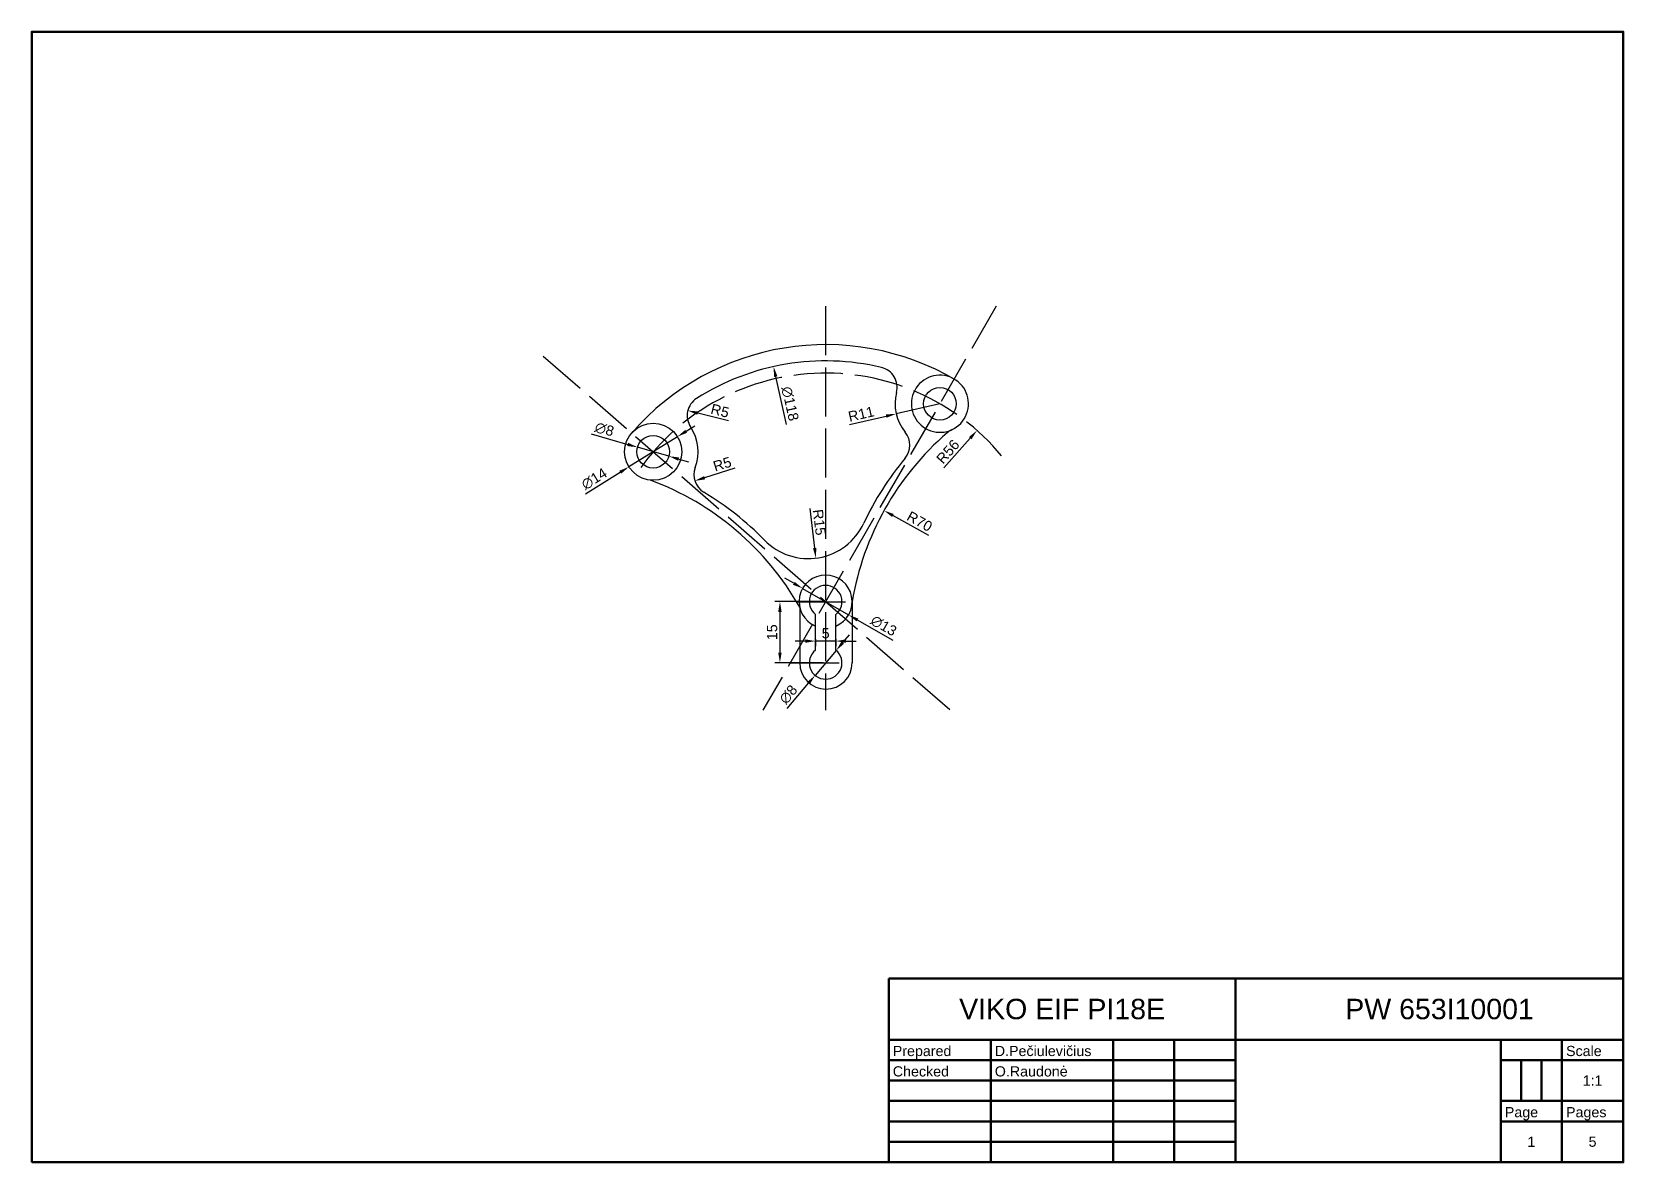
# Model space of a CAD drawing. Header units: millimetres. Extents: x 20 to 410, y 10 to 287.
import ezdxf

# ---------------------------------------------------------------- set-up
doc = ezdxf.new("R2010")
doc.units = ezdxf.units.MM
doc.linetypes.add('ACAD_ISO02W100', pattern=[15, 12, -3])
doc.layers.add('axis', color=1, linetype='ACAD_ISO02W100')
doc.layers.add('contur', color=7, linetype='Continuous', lineweight=30)
doc.layers.add('dimension', color=30, linetype='Continuous', lineweight=30)
doc.styles.get("Standard").update_dxf_attribs({"font": 'arial.ttf'})
doc.dimstyles.new('ISO-25', dxfattribs={"dimtxt": 2.5, "dimasz": 2.5, "dimexe": 1.25, "dimexo": 0.625, "dimtad": 1, "dimtxsty": 'Standard', "dimcen": 2.5, "dimadec": 0, "dimazin": 0, "dimtfac": 1, "dimtmove": 0, "dimatfit": 3, "dimfxl": 1, "dimarcsym": 0})

# ---------------------------------------------------------------- blocks, each defined once
blk = doc.blocks.new('*D4')
at = {"layer": 'Defpoints', "color": 0, "transparency": 16777216}
for p in [(212.05, 138.75), (212.05, 137.7), (217.05, 138.75)]:
    blk.add_point(p, dxfattribs=at)
at = {"layer": 'dimension', "color": 0, "lineweight": -2, "transparency": 16777216}
for p, q in [((209.55, 137.7), (207.05, 137.7)), ((212.05, 138.13), (212.05, 136.45)), ((217.05, 137.7), (212.05, 137.7)), ((217.05, 138.13), (217.05, 136.45)), ((219.55, 137.7), (222.05, 137.7))]:
    blk.add_line(p, q, dxfattribs=at)
at = {"layer": 'dimension', "color": 0, "transparency": 16777216}
for points in [[(209.55, 138.12), (209.55, 137.28), (212.05, 137.7)], [(219.55, 138.12), (219.55, 137.28), (217.05, 137.7)]]:
    blk.add_solid(points, dxfattribs=at)
at = {"layer": 'dimension', "color": 0, "transparency": 16777216, "insert": (214.55, 139.6), "char_height": 2.5, "attachment_point": 5}
blk.add_mtext('5', dxfattribs=at)
blk = doc.blocks.new('*D5')
at = {"layer": 'Defpoints', "color": 0, "transparency": 16777216}
for p in [(217.13, 135.41), (211.97, 129.3)]:
    blk.add_point(p, dxfattribs=at)
at = {"layer": 'dimension', "color": 0, "lineweight": -2, "transparency": 16777216}
for p, q in [((218.74, 137.32), (220.36, 139.23)), ((217.13, 135.41), (211.97, 129.3)), ((205.12, 121.19), (210.35, 127.39))]:
    blk.add_line(p, q, dxfattribs=at)
at = {"layer": 'dimension', "color": 0, "transparency": 16777216}
for points in [[(218.42, 137.59), (219.06, 137.05), (217.13, 135.41)], [(210.03, 127.66), (210.67, 127.12), (211.97, 129.3)]]:
    blk.add_solid(points, dxfattribs=at)
at = {"layer": 'dimension', "color": 0, "transparency": 16777216, "insert": (205.42, 124.61), "char_height": 2.5, "attachment_point": 5, "rotation": 49.8081}
blk.add_mtext('∅8', dxfattribs=at)
blk = doc.blocks.new('*D6')
at = {"layer": 'Defpoints', "color": 0, "transparency": 16777216}
for p in [(214.55, 147.36), (203.34, 132.36), (214.55, 132.36)]:
    blk.add_point(p, dxfattribs=at)
at = {"layer": 'dimension', "color": 0, "lineweight": -2, "transparency": 16777216}
for p, q in [((213.92, 147.36), (202.09, 147.36)), ((203.34, 144.86), (203.34, 134.86)), ((213.92, 132.36), (202.09, 132.36))]:
    blk.add_line(p, q, dxfattribs=at)
at = {"layer": 'dimension', "color": 0, "transparency": 16777216}
for points in [[(202.92, 144.86), (203.76, 144.86), (203.34, 147.36)], [(202.92, 134.86), (203.76, 134.86), (203.34, 132.36)]]:
    blk.add_solid(points, dxfattribs=at)
at = {"layer": 'dimension', "color": 0, "transparency": 16777216, "insert": (201.44, 139.86), "char_height": 2.5, "attachment_point": 5, "rotation": 90}
blk.add_mtext('15', dxfattribs=at)
blk = doc.blocks.new('*D7')
at = {"layer": 'Defpoints', "color": 0, "transparency": 16777216}
for p in [(208.91, 150.6), (220.18, 144.11)]:
    blk.add_point(p, dxfattribs=at)
at = {"layer": 'dimension', "color": 0, "lineweight": -2, "transparency": 16777216}
for p, q in [((206.75, 151.85), (204.58, 153.1)), ((208.91, 150.6), (220.18, 144.11)), ((231.06, 137.85), (222.35, 142.86))]:
    blk.add_line(p, q, dxfattribs=at)
at = {"layer": 'dimension', "color": 0, "transparency": 16777216}
for points in [[(206.96, 152.21), (206.54, 151.49), (208.91, 150.6)], [(222.55, 143.22), (222.14, 142.5), (220.18, 144.11)]]:
    blk.add_solid(points, dxfattribs=at)
at = {"layer": 'dimension', "color": 0, "transparency": 16777216, "insert": (228.77, 141.44), "char_height": 2.5, "attachment_point": 5, "rotation": 330.0566}
blk.add_mtext('∅13', dxfattribs=at)
blk = doc.blocks.new('*D8')
at = {"layer": 'Defpoints', "color": 0, "transparency": 16777216}
for p in [(228.85, 169.68), (290.08, 135.76)]:
    blk.add_point(p, dxfattribs=at)
at = {"layer": 'dimension', "color": 0, "lineweight": -2, "transparency": 16777216}
blk.add_line((239.81, 163.61), (231.04, 168.47), dxfattribs=at)
at = {"layer": 'dimension', "color": 0, "transparency": 16777216}
blk.add_solid([(231.24, 168.84), (230.83, 168.11), (228.85, 169.68)], dxfattribs=at)
at = {"layer": 'dimension', "color": 0, "transparency": 16777216, "insert": (237.58, 167.02), "char_height": 2.5, "attachment_point": 5, "rotation": 331.0114}
blk.add_mtext('R70', dxfattribs=at)
blk = doc.blocks.new('*D9')
at = {"layer": 'Defpoints', "color": 0, "transparency": 16777216}
for p in [(242.55, 195.85), (231.83, 193.39)]:
    blk.add_point(p, dxfattribs=at)
at = {"layer": 'dimension', "color": 0, "lineweight": -2, "transparency": 16777216}
for p, q in [((242.55, 195.85), (231.83, 193.39)), ((220.38, 190.77), (229.39, 192.83))]:
    blk.add_line(p, q, dxfattribs=at)
at = {"layer": 'dimension', "color": 0, "transparency": 16777216}
blk.add_solid([(229.3, 193.24), (229.48, 192.43), (231.83, 193.39)], dxfattribs=at)
at = {"layer": 'dimension', "color": 0, "transparency": 16777216, "insert": (223.25, 193.35), "char_height": 2.5, "attachment_point": 5, "rotation": 12.92}
blk.add_mtext('R11', dxfattribs=at)
blk = doc.blocks.new('*D10')
at = {"layer": 'Defpoints', "color": 0, "transparency": 16777216}
for p in [(251.64, 189.31), (214.55, 147.36)]:
    blk.add_point(p, dxfattribs=at)
at = {"layer": 'dimension', "color": 0, "lineweight": -2, "transparency": 16777216}
blk.add_line((243.55, 180.15), (249.99, 187.44), dxfattribs=at)
at = {"layer": 'dimension', "color": 0, "transparency": 16777216}
blk.add_solid([(249.67, 187.71), (250.3, 187.16), (251.64, 189.31)], dxfattribs=at)
at = {"layer": 'dimension', "color": 0, "transparency": 16777216, "insert": (244.51, 184.12), "char_height": 2.5, "attachment_point": 5, "rotation": 48.5166}
blk.add_mtext('R56', dxfattribs=at)
blk = doc.blocks.new('*D11')
at = {"layer": 'Defpoints', "color": 0, "transparency": 16777216}
for p in [(201.78, 204.96), (227.32, 89.75)]:
    blk.add_point(p, dxfattribs=at)
at = {"layer": 'dimension', "color": 0, "lineweight": -2, "transparency": 16777216}
blk.add_line((204.92, 190.8), (202.32, 202.52), dxfattribs=at)
at = {"layer": 'dimension', "color": 0, "transparency": 16777216}
blk.add_solid([(202.73, 202.61), (201.91, 202.43), (201.78, 204.96)], dxfattribs=at)
at = {"layer": 'dimension', "color": 0, "transparency": 16777216, "insert": (205.81, 195.87), "char_height": 2.5, "attachment_point": 5, "rotation": 282.4992}
blk.add_mtext('∅118', dxfattribs=at)
blk = doc.blocks.new('*D12')
at = {"layer": 'Defpoints', "color": 0, "transparency": 16777216}
for p in [(168.44, 185.2), (176.13, 182.99)]:
    blk.add_point(p, dxfattribs=at)
at = {"layer": 'dimension', "color": 0, "lineweight": -2, "transparency": 16777216}
for p, q in [((157.09, 188.46), (166.04, 185.89)), ((176.13, 182.99), (168.44, 185.2)), ((178.53, 182.3), (180.93, 181.61))]:
    blk.add_line(p, q, dxfattribs=at)
at = {"layer": 'dimension', "color": 0, "transparency": 16777216}
for points in [[(166.15, 186.29), (165.92, 185.49), (168.44, 185.2)], [(178.65, 182.7), (178.42, 181.9), (176.13, 182.99)]]:
    blk.add_solid(points, dxfattribs=at)
at = {"layer": 'dimension', "color": 0, "transparency": 16777216, "insert": (160.33, 189.58), "char_height": 2.5, "attachment_point": 5, "rotation": 343.9611}
blk.add_mtext('∅8', dxfattribs=at)
blk = doc.blocks.new('*D13')
at = {"layer": 'Defpoints', "color": 0, "transparency": 16777216}
for p in [(178.23, 187.79), (166.34, 180.4)]:
    blk.add_point(p, dxfattribs=at)
at = {"layer": 'dimension', "color": 0, "lineweight": -2, "transparency": 16777216}
for p, q in [((178.23, 187.79), (166.34, 180.4)), ((180.35, 189.11), (182.48, 190.42)), ((155.68, 173.79), (164.21, 179.08))]:
    blk.add_line(p, q, dxfattribs=at)
at = {"layer": 'dimension', "color": 0, "transparency": 16777216}
for points in [[(180.14, 189.46), (180.57, 188.75), (178.23, 187.79)], [(163.99, 179.44), (164.43, 178.73), (166.34, 180.4)]]:
    blk.add_solid(points, dxfattribs=at)
at = {"layer": 'dimension', "color": 0, "transparency": 16777216, "insert": (157.84, 177.45), "char_height": 2.5, "attachment_point": 5, "rotation": 31.8303}
blk.add_mtext('∅14', dxfattribs=at)
blk = doc.blocks.new('*D14')
at = {"layer": 'Defpoints', "color": 0, "transparency": 16777216}
for p in [(180.76, 194.18), (185.61, 192.95)]:
    blk.add_point(p, dxfattribs=at)
at = {"layer": 'dimension', "color": 0, "lineweight": -2, "transparency": 16777216}
blk.add_line((190.75, 191.64), (183.19, 193.56), dxfattribs=at)
at = {"layer": 'dimension', "color": 0, "transparency": 16777216}
blk.add_solid([(183.29, 193.97), (183.09, 193.16), (180.76, 194.18)], dxfattribs=at)
at = {"layer": 'dimension', "color": 0, "transparency": 16777216, "insert": (188.65, 194.13), "char_height": 2.5, "attachment_point": 5, "rotation": 345.7613}
blk.add_mtext('R5', dxfattribs=at)
blk = doc.blocks.new('*D20')
at = {"layer": 'Defpoints', "color": 0, "transparency": 16777216}
for p in [(182.49, 176.97), (187.26, 178.46)]:
    blk.add_point(p, dxfattribs=at)
at = {"layer": 'dimension', "color": 0, "lineweight": -2, "transparency": 16777216}
blk.add_line((192.32, 180.04), (184.87, 177.72), dxfattribs=at)
at = {"layer": 'dimension', "color": 0, "transparency": 16777216}
blk.add_solid([(184.75, 178.12), (185, 177.32), (182.49, 176.97)], dxfattribs=at)
at = {"layer": 'dimension', "color": 0, "transparency": 16777216, "insert": (189.22, 181.06), "char_height": 2.5, "attachment_point": 5, "rotation": 17.3266}
blk.add_mtext('R5', dxfattribs=at)
blk = doc.blocks.new('*D21')
at = {"layer": 'Defpoints', "color": 0, "transparency": 16777216}
for p in [(210.31, 172.91), (212.16, 158.02)]:
    blk.add_point(p, dxfattribs=at)
at = {"layer": 'dimension', "color": 0, "lineweight": -2, "transparency": 16777216}
blk.add_line((210.65, 170.17), (211.85, 160.5), dxfattribs=at)
at = {"layer": 'dimension', "color": 0, "transparency": 16777216}
blk.add_solid([(212.26, 160.55), (211.43, 160.45), (212.16, 158.02)], dxfattribs=at)
at = {"layer": 'dimension', "color": 0, "transparency": 16777216, "insert": (212.98, 166.81), "char_height": 2.5, "attachment_point": 5, "rotation": 277.0839}
blk.add_mtext('R15', dxfattribs=at)

msp = doc.modelspace()

# ---------------------------------------------------------------- linework, layer by layer
at = {"lineweight": 50}
for p, q in [((255, 55), (230, 55)), ((230, 55), (230, 10)), ((285, 55), (255, 55)), ((300, 55), (285, 55)), ((315, 55), (300, 55)), ((380, 55), (315, 55)), ((315, 55), (315, 10)), ((395, 55), (380, 55)), ((410, 55), (395, 55)), ((230, 40), (315, 40)), ((255, 40), (255, 10)), ((285, 40), (285, 10)), ((300, 40), (300, 10)), ((315, 40), (380, 40)), ((380, 40), (395, 40)), ((380, 10), (380, 40)), ((410, 40), (395, 40)), ((395, 40), (395, 35)), ((230, 35), (315, 35)), ((380, 35), (395, 35)), ((385, 35), (385, 25)), ((390, 35), (390, 25)), ((410, 35), (395, 35)), ((395, 35), (395, 25)), ((230, 30), (315, 30)), ((230, 25), (315, 25)), ((380, 25), (395, 25)), ((395, 10), (395, 25)), ((395, 25), (410, 25)), ((230, 20), (315, 20)), ((315, 20), (315, 20)), ((380, 20), (395, 20)), ((410, 20), (395, 20)), ((395, 20), (395, 10)), ((230, 15), (315, 15))]:
    msp.add_line(p, q, dxfattribs=at)
msp.add_lwpolyline([(20, 10), (410, 10), (410, 287), (20, 287)], close=True, dxfattribs=at)
at = {"layer": 'axis'}
for p, q in [((256.354, 219.767), (199.192, 120.76)), ((214.547, 219.767), (214.547, 120.76)), ((145.337, 207.519), (245.142, 120.76)), ((207.4, 147.356), (221.047, 147.356)), ((205.887, 132.356), (221.047, 132.356))]:
    msp.add_line(p, q, dxfattribs=at)
msp.add_arc((214.547, 147.356), 56, 39.65539, 146.16664, dxfattribs=at)
at = {"layer": 'contur'}
for p, q in [((208.191, 145.995), (208.191, 132.356)), ((221.047, 147.356), (221.047, 132.356)), ((212.047, 135.478), (212.047, 144.233)), ((217.047, 135.478), (217.047, 144.233))]:
    msp.add_line(p, q, dxfattribs=at)
for centre, radius in [((242.547, 195.853), 4), ((172.283, 184.095), 7), ((172.283, 184.095), 4)]:
    msp.add_circle(centre, radius, dxfattribs=at)
for centre, radius, start, end in [((214.547, 147.356), 62.985, 59.55139, 139), ((214.547, 147.356), 59, 76.59784, 122.40216), ((227.064, 199.885), 5, 345.40409, 76.59784), ((242.547, 195.853), 7, 64.03985, 55.96015), ((185.611, 192.948), 5, 122.40216, 213.59591), ((242.547, 195.853), 11, 165.40409, 219.34175), ((172.283, 184.095), 11, 339.38595, 33.59591), ((290.08, 135.758), 70, 130.77217, 170.46323), ((230.173, 185.71), 5, 320.17763, 39.34175), ((247.631, 184.983), 5, 115.06698, 130.77217), ((187.259, 178.462), 5, 159.38595, 239.17693), ((290.08, 135.758), 73, 140.17763, 155.02971), ((147.293, 111.479), 70, 29.54389, 69.69779), ((147.293, 111.479), 73, 44.27042, 59.17693), ((210.305, 172.907), 15, 224.27042, 335.02971), ((214.547, 147.356), 6.5, 292.61986, 247.38014), ((214.547, 147.356), 4, 308.68219, 231.31781), ((214.547, 132.356), 4, 128.68219, 51.31781), ((214.619, 132.356), 6.428, 180, 0)]:
    msp.add_arc(centre, radius, start, end, dxfattribs=at)

# ---------------------------------------------------------------- texts
for s, p in [('Prepared', (231, 36)), ('D.Pečiulevičius', (256, 36)), ('Scale', (396, 36)), ('Checked', (231, 31)), ('O.Raudonė', (256, 31)), ('Page', (381, 21)), ('Pages', (396, 21))]:
    msp.add_text(s, height=2.5).set_placement(p)
at = {"attachment_point": 5}
for s, width, insert, char_height in [('\\pxqc;VIKO EIF PI18E', 85, (272.5, 47.5), 5), ('\\pxi1;PW 653I10001', 95, (362.5, 47.5), 5), ('\\pxqc;1:1', 15, (402.5, 30), 2.5), ('\\pxqc;1', 15, (387.5, 15), 2.5), ('\\pxqc;5', 15, (402.5, 15), 2.5)]:
    msp.add_mtext_dynamic_manual_height_columns(s, width=width, gutter_width=12.5, heights=[0], dxfattribs=dict(at, insert=insert, char_height=char_height))

# ---------------------------------------------------------------- dimensions: what is measured, and where the dimension line sits
at = {"layer": 'dimension'}
for p1, p2, picture, middle in [((227.316, 89.754), (201.778, 204.957), '*D11', (203.888, 195.439)), ((176.128, 182.99), (168.439, 185.2), '*D12', (159.789, 187.687))]:
    dim = msp.add_diameter_dim_2p(p1=p1, p2=p2, dimstyle='ISO-25', dxfattribs=at)
    dim.commit()
    dim.dimension.update_dxf_attribs({"geometry": picture, "text_midpoint": middle, "dimtype": 163})
for center, mpoint, picture, middle in [((185.611, 192.948), (180.764, 194.178), '*D14', (188.18, 192.296)), ((214.547, 147.356), (251.642, 189.308), '*D10', (245.938, 182.857)), ((187.259, 178.462), (182.486, 176.973), '*D20', (189.789, 179.251)), ((210.305, 172.907), (212.155, 158.022), '*D21', (211.092, 166.577)), ((290.08, 135.758), (228.85, 169.683), '*D8', (236.658, 165.356))]:
    dim = msp.add_radius_dim(center=center, mpoint=mpoint, dimstyle='ISO-25', dxfattribs=at)
    dim.commit()
    dim.dimension.update_dxf_attribs({"geometry": picture, "text_midpoint": middle, "dimtype": 164})
dim = msp.add_radius_dim(center=(242.547, 195.853), mpoint=(231.826, 193.394), dimstyle='ISO-25', dxfattribs=at)
dim.commit()
dim.dimension.update_dxf_attribs({"geometry": '*D9', "text_midpoint": (223.247, 193.355)})
for p1, p2, picture, middle in [((178.231, 187.787), (166.336, 180.403), '*D13', (157.845, 177.452)), ((208.915, 150.6), (220.18, 144.111), '*D7', (228.768, 141.439)), ((217.129, 135.411), (211.966, 129.3), '*D5', (205.422, 124.609))]:
    dim = msp.add_diameter_dim_2p(p1=p1, p2=p2, dimstyle='ISO-25', dxfattribs=at)
    dim.commit()
    dim.dimension.update_dxf_attribs({"geometry": picture, "text_midpoint": middle})
dim = msp.add_linear_dim(base=(203.341, 132.356), p1=(214.547, 147.356), p2=(214.547, 132.356), angle=90, dimstyle='ISO-25', dxfattribs=at)
dim.commit()
dim.dimension.update_dxf_attribs({"geometry": '*D6', "text_midpoint": (201.44, 139.856)})
dim = msp.add_linear_dim(base=(212.047, 137.701), p1=(217.047, 138.75), p2=(212.047, 138.75), dimstyle='ISO-25', dxfattribs=at)
dim.commit()
dim.dimension.update_dxf_attribs({"geometry": '*D4', "text_midpoint": (214.547, 139.597)})

doc.saveas('drawing.dxf')
